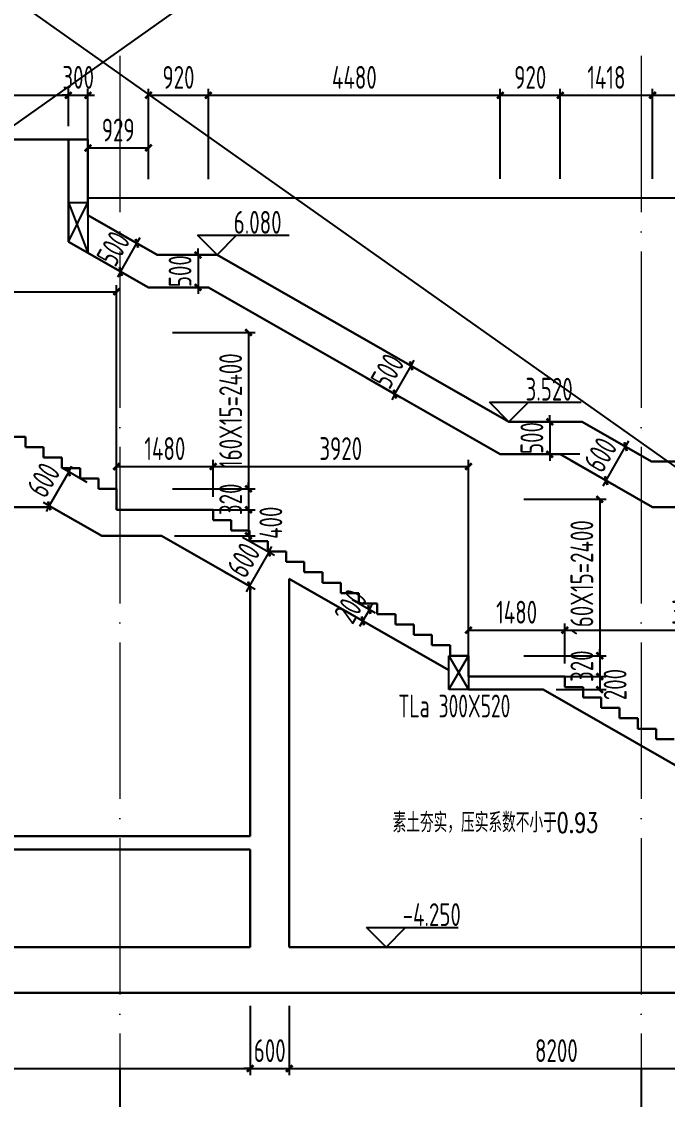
# Model space of a CAD drawing. Header units: millimetres. Extents: x -897614 to 191467, y -439928 to 101803.
# Drawn here: x -821898 to -811983, y -110655 to -94119 of the extents above; entities that cross this region are included whole.
import ezdxf

# ---------------------------------------------------------------- set-up
doc = ezdxf.new("R2010")
doc.units = ezdxf.units.MM
doc.header["$LTSCALE"] = 1000
doc.linetypes.add('ACAD_ISO04W100', pattern=[30, 24, -3, 0, -3])
doc.linetypes.add('DASHED', pattern=[19.05, 12.7, -6.35])
for name, color, linetype in [('AXIS', 3, 'Continuous'), ('DIM_ELEV', 3, 'Continuous'), ('DIM_LEAD', 3, 'Continuous'), ('gps', 233, 'Continuous'), ('HC_ZP', 4, 'Continuous'), ('JG_TEXT', 7, 'Continuous'), ('备注', 1, 'Continuous')]:
    doc.layers.add(name, color=color, linetype=linetype)
for name, color, linetype, lineweight in [('Beam', 4, 'DASHED', 25), ('DOTE', 8, 'ACAD_ISO04W100', 9), ('WALL', 6, 'Continuous', 30)]:
    doc.layers.add(name, color=color, linetype=linetype, lineweight=lineweight)
doc.styles.add('GPS', font='txt1.shx', dxfattribs={"width": 0.8, "bigfont": 'hztxt.shx'})
doc.styles.add('TSSD', font='tssdeng.shx', dxfattribs={"width": 0.7, "bigfont": 'tssdchn.shx'})
doc.dimstyles.new('TSD', dxfattribs={"dimtxt": 350, "dimasz": 100, "dimexe": 100, "dimexo": 200, "dimgap": 100, "dimtad": 1, "dimdec": 0, "dimzin": 0, "dimdsep": 46, "dimtxsty": 'TSSD', "dimblk": 'ARCHTICK', "dimcen": 0.09, "dimclrt": 7, "dimazin": 2, "dimtfac": 1, "dimtdec": 0, "dimtix": 1, "dimtmove": 2, "dimatfit": 3, "dimfxl": 0, "dimtolj": 1, "dimtzin": 0, "dimarcsym": 0})

# ---------------------------------------------------------------- blocks, each defined once
blk = doc.blocks.new('_ArchTick')
at = {"color": 0, "linetype": 'ByBlock', "const_width": 0.4}
blk.add_lwpolyline([(-0.5, -0.5), (0.5, 0.5)], dxfattribs=at)
blk = doc.blocks.new('*D303')
at = {"layer": 'Defpoints', "color": 0, "transparency": 16777216}
for p in [(-832758, -109018, 0), (-818388, -109018), (-818388, -110181)]:
    blk.add_point(p, dxfattribs=at)
at = {"layer": 'DIM_LEAD', "color": 0, "lineweight": -2, "transparency": 16777216}
for p, q in [((-832758, -109218), (-832758, -110281)), ((-818388, -109218), (-818388, -110281)), ((-832758, -110181), (-818388, -110181))]:
    blk.add_line(p, q, dxfattribs=at)
at = {"layer": 'DIM_LEAD', "color": 0, "lineweight": -2, "transparency": 16777216, "xscale": 100, "yscale": 100, "zscale": 100, "rotation": 180}
blk.add_blockref('_ArchTick', (-832758, -110181), dxfattribs=at)
at = {"layer": 'DIM_LEAD', "color": 0, "lineweight": -2, "transparency": 16777216, "xscale": 100, "yscale": 100, "zscale": 100}
blk.add_blockref('_ArchTick', (-818388, -110181), dxfattribs=at)
at = {"layer": 'DIM_LEAD', "color": 7, "transparency": 16777216, "insert": (-825573, -109906), "char_height": 350, "attachment_point": 5, "style": 'TSSD'}
blk.add_mtext('\\A1;14370', dxfattribs=at)
blk = doc.blocks.new('*D304')
at = {"layer": 'Defpoints', "color": 0, "transparency": 16777216}
for p in [(-818388, -109018), (-817788, -109018, 0), (-817788, -110181)]:
    blk.add_point(p, dxfattribs=at)
at = {"layer": 'DIM_LEAD', "color": 0, "lineweight": -2, "transparency": 16777216}
for p, q in [((-818388, -109218), (-818388, -110281)), ((-817788, -109218), (-817788, -110281)), ((-818388, -110181), (-818488, -110181)), ((-818388, -110181), (-817788, -110181)), ((-817788, -110181), (-817688, -110181))]:
    blk.add_line(p, q, dxfattribs=at)
at = {"layer": 'DIM_LEAD', "color": 0, "lineweight": -2, "transparency": 16777216, "xscale": 100, "yscale": 100, "zscale": 100}
blk.add_blockref('_ArchTick', (-818388, -110181), dxfattribs=at)
at = {"layer": 'DIM_LEAD', "color": 0, "lineweight": -2, "transparency": 16777216, "xscale": 100, "yscale": 100, "zscale": 100, "rotation": 180}
blk.add_blockref('_ArchTick', (-817788, -110181), dxfattribs=at)
at = {"layer": 'DIM_LEAD', "color": 7, "transparency": 16777216, "insert": (-818088, -109906), "char_height": 350, "attachment_point": 5, "style": 'TSSD'}
blk.add_mtext('\\A1;600', dxfattribs=at)
blk = doc.blocks.new('*D305')
at = {"layer": 'Defpoints', "color": 0, "transparency": 16777216}
for p in [(-817788, -109018, 0), (-809588, -109018), (-809588, -110181)]:
    blk.add_point(p, dxfattribs=at)
at = {"layer": 'DIM_LEAD', "color": 0, "lineweight": -2, "transparency": 16777216}
for p, q in [((-817788, -109218), (-817788, -110281)), ((-809588, -109218), (-809588, -110281)), ((-817788, -110181), (-809588, -110181))]:
    blk.add_line(p, q, dxfattribs=at)
at = {"layer": 'DIM_LEAD', "color": 0, "lineweight": -2, "transparency": 16777216, "xscale": 100, "yscale": 100, "zscale": 100, "rotation": 180}
blk.add_blockref('_ArchTick', (-817788, -110181), dxfattribs=at)
at = {"layer": 'DIM_LEAD', "color": 0, "lineweight": -2, "transparency": 16777216, "xscale": 100, "yscale": 100, "zscale": 100}
blk.add_blockref('_ArchTick', (-809588, -110181), dxfattribs=at)
at = {"layer": 'DIM_LEAD', "color": 7, "transparency": 16777216, "insert": (-813688, -109906), "char_height": 350, "attachment_point": 5, "style": 'TSSD'}
blk.add_mtext('\\A1;8200', dxfattribs=at)
blk = doc.blocks.new('*D594')
at = {"layer": 'Defpoints', "color": 0, "transparency": 16777216}
for p in [(-821178, -95250), (-824638, -95926, 0), (-821178, -95926, 0)]:
    blk.add_point(p, dxfattribs=at)
at = {"layer": 'DIM_LEAD', "color": 0, "lineweight": -2, "transparency": 16777216}
for p, q in [((-824638, -95726), (-824638, -95150)), ((-821178, -95726), (-821178, -95150)), ((-824638, -95250), (-821178, -95250))]:
    blk.add_line(p, q, dxfattribs=at)
at = {"layer": 'DIM_LEAD', "color": 0, "lineweight": -2, "transparency": 16777216, "xscale": 100, "yscale": 100, "zscale": 100, "rotation": 180}
blk.add_blockref('_ArchTick', (-824638, -95250), dxfattribs=at)
at = {"layer": 'DIM_LEAD', "color": 0, "lineweight": -2, "transparency": 16777216, "xscale": 100, "yscale": 100, "zscale": 100}
blk.add_blockref('_ArchTick', (-821178, -95250), dxfattribs=at)
at = {"layer": 'DIM_LEAD', "color": 7, "transparency": 16777216, "insert": (-822908, -94975), "char_height": 350, "attachment_point": 5, "style": 'TSSD'}
blk.add_mtext('\\A1;3460', dxfattribs=at)
blk = doc.blocks.new('*D596')
at = {"layer": 'Defpoints', "color": 0, "transparency": 16777216}
for p in [(-820878, -95250), (-821178, -95926, 0), (-820878, -97091, 0)]:
    blk.add_point(p, dxfattribs=at)
at = {"layer": 'DIM_LEAD', "color": 0, "lineweight": -2, "transparency": 16777216}
for p, q in [((-821178, -95726), (-821178, -95150)), ((-820878, -96891), (-820878, -95150)), ((-821178, -95250), (-821278, -95250)), ((-821178, -95250), (-820878, -95250)), ((-820878, -95250), (-820778, -95250))]:
    blk.add_line(p, q, dxfattribs=at)
at = {"layer": 'DIM_LEAD', "color": 0, "lineweight": -2, "transparency": 16777216, "xscale": 100, "yscale": 100, "zscale": 100}
blk.add_blockref('_ArchTick', (-821178, -95250), dxfattribs=at)
at = {"layer": 'DIM_LEAD', "color": 0, "lineweight": -2, "transparency": 16777216, "xscale": 100, "yscale": 100, "zscale": 100, "rotation": 180}
blk.add_blockref('_ArchTick', (-820878, -95250), dxfattribs=at)
at = {"layer": 'DIM_LEAD', "color": 7, "transparency": 16777216, "insert": (-821028, -94975), "char_height": 350, "attachment_point": 5, "style": 'TSSD'}
blk.add_mtext('\\A1;300', dxfattribs=at)
blk = doc.blocks.new('*D597')
at = {"layer": 'Defpoints', "color": 0, "transparency": 16777216}
for p in [(-819949, -96058), (-819949, -96735), (-820878, -97091, 0)]:
    blk.add_point(p, dxfattribs=at)
at = {"layer": 'DIM_LEAD', "color": 0, "lineweight": -2, "transparency": 16777216}
for p, q in [((-820878, -96891), (-820878, -95958)), ((-820878, -96058), (-819949, -96058)), ((-819949, -96535), (-819949, -95958))]:
    blk.add_line(p, q, dxfattribs=at)
at = {"layer": 'DIM_LEAD', "color": 0, "lineweight": -2, "transparency": 16777216, "xscale": 100, "yscale": 100, "zscale": 100, "rotation": 180}
blk.add_blockref('_ArchTick', (-820878, -96058), dxfattribs=at)
at = {"layer": 'DIM_LEAD', "color": 0, "lineweight": -2, "transparency": 16777216, "xscale": 100, "yscale": 100, "zscale": 100}
blk.add_blockref('_ArchTick', (-819949, -96058), dxfattribs=at)
at = {"layer": 'DIM_LEAD', "color": 7, "transparency": 16777216, "insert": (-820414, -95783), "char_height": 350, "attachment_point": 5, "style": 'TSSD'}
blk.add_mtext('\\A1;929', dxfattribs=at)
blk = doc.blocks.new('*D598')
at = {"layer": 'Defpoints', "color": 0, "transparency": 16777216}
for p in [(-819029, -95250), (-819949, -96735), (-819029, -96735)]:
    blk.add_point(p, dxfattribs=at)
at = {"layer": 'DIM_LEAD', "color": 0, "lineweight": -2, "transparency": 16777216}
for p, q in [((-819949, -96535), (-819949, -95150)), ((-819029, -96535), (-819029, -95150)), ((-819949, -95250), (-819029, -95250))]:
    blk.add_line(p, q, dxfattribs=at)
at = {"layer": 'DIM_LEAD', "color": 0, "lineweight": -2, "transparency": 16777216, "xscale": 100, "yscale": 100, "zscale": 100, "rotation": 180}
blk.add_blockref('_ArchTick', (-819949, -95250), dxfattribs=at)
at = {"layer": 'DIM_LEAD', "color": 0, "lineweight": -2, "transparency": 16777216, "xscale": 100, "yscale": 100, "zscale": 100}
blk.add_blockref('_ArchTick', (-819029, -95250), dxfattribs=at)
at = {"layer": 'DIM_LEAD', "color": 7, "transparency": 16777216, "insert": (-819489, -94975), "char_height": 350, "attachment_point": 5, "style": 'TSSD'}
blk.add_mtext('\\A1;920', dxfattribs=at)
blk = doc.blocks.new('*D599')
at = {"layer": 'Defpoints', "color": 0, "transparency": 16777216}
for p in [(-814549, -95250), (-819029, -96735), (-814549, -96733)]:
    blk.add_point(p, dxfattribs=at)
at = {"layer": 'DIM_LEAD', "color": 0, "lineweight": -2, "transparency": 16777216}
for p, q in [((-819029, -96535), (-819029, -95150)), ((-814549, -96533), (-814549, -95150)), ((-819029, -95250), (-814549, -95250))]:
    blk.add_line(p, q, dxfattribs=at)
at = {"layer": 'DIM_LEAD', "color": 0, "lineweight": -2, "transparency": 16777216, "xscale": 100, "yscale": 100, "zscale": 100, "rotation": 180}
blk.add_blockref('_ArchTick', (-819029, -95250), dxfattribs=at)
at = {"layer": 'DIM_LEAD', "color": 0, "lineweight": -2, "transparency": 16777216, "xscale": 100, "yscale": 100, "zscale": 100}
blk.add_blockref('_ArchTick', (-814549, -95250), dxfattribs=at)
at = {"layer": 'DIM_LEAD', "color": 7, "transparency": 16777216, "insert": (-816789, -94975), "char_height": 350, "attachment_point": 5, "style": 'TSSD'}
blk.add_mtext('\\A1;4480', dxfattribs=at)
blk = doc.blocks.new('*D600')
at = {"layer": 'Defpoints', "color": 0, "transparency": 16777216}
for p in [(-813629, -95250), (-814549, -96733), (-813629, -96733)]:
    blk.add_point(p, dxfattribs=at)
at = {"layer": 'DIM_LEAD', "color": 0, "lineweight": -2, "transparency": 16777216}
for p, q in [((-814549, -96533), (-814549, -95150)), ((-813629, -96533), (-813629, -95150)), ((-814549, -95250), (-813629, -95250))]:
    blk.add_line(p, q, dxfattribs=at)
at = {"layer": 'DIM_LEAD', "color": 0, "lineweight": -2, "transparency": 16777216, "xscale": 100, "yscale": 100, "zscale": 100, "rotation": 180}
blk.add_blockref('_ArchTick', (-814549, -95250), dxfattribs=at)
at = {"layer": 'DIM_LEAD', "color": 0, "lineweight": -2, "transparency": 16777216, "xscale": 100, "yscale": 100, "zscale": 100}
blk.add_blockref('_ArchTick', (-813629, -95250), dxfattribs=at)
at = {"layer": 'DIM_LEAD', "color": 7, "transparency": 16777216, "insert": (-814089, -94975), "char_height": 350, "attachment_point": 5, "style": 'TSSD'}
blk.add_mtext('\\A1;920', dxfattribs=at)
blk = doc.blocks.new('*D601')
at = {"layer": 'Defpoints', "color": 0, "transparency": 16777216}
for p in [(-812212, -95250), (-813629, -96733), (-812212, -96732)]:
    blk.add_point(p, dxfattribs=at)
at = {"layer": 'DIM_LEAD', "color": 0, "lineweight": -2, "transparency": 16777216}
for p, q in [((-813629, -96533), (-813629, -95150)), ((-812212, -96532), (-812212, -95150)), ((-813629, -95250), (-812212, -95250))]:
    blk.add_line(p, q, dxfattribs=at)
at = {"layer": 'DIM_LEAD', "color": 0, "lineweight": -2, "transparency": 16777216, "xscale": 100, "yscale": 100, "zscale": 100, "rotation": 180}
blk.add_blockref('_ArchTick', (-813629, -95250), dxfattribs=at)
at = {"layer": 'DIM_LEAD', "color": 0, "lineweight": -2, "transparency": 16777216, "xscale": 100, "yscale": 100, "zscale": 100}
blk.add_blockref('_ArchTick', (-812212, -95250), dxfattribs=at)
at = {"layer": 'DIM_LEAD', "color": 7, "transparency": 16777216, "insert": (-812920, -94975), "char_height": 350, "attachment_point": 5, "style": 'TSSD'}
blk.add_mtext('\\A1;1418', dxfattribs=at)
blk = doc.blocks.new('*D602')
at = {"layer": 'Defpoints', "color": 0, "transparency": 16777216}
for p in [(-804388, -95250), (-812212, -96732), (-804388, -96729, 0)]:
    blk.add_point(p, dxfattribs=at)
at = {"layer": 'DIM_LEAD', "color": 0, "lineweight": -2, "transparency": 16777216}
for p, q in [((-812212, -96532), (-812212, -95150)), ((-804388, -96529), (-804388, -95150)), ((-812212, -95250), (-804388, -95250))]:
    blk.add_line(p, q, dxfattribs=at)
at = {"layer": 'DIM_LEAD', "color": 0, "lineweight": -2, "transparency": 16777216, "xscale": 100, "yscale": 100, "zscale": 100, "rotation": 180}
blk.add_blockref('_ArchTick', (-812212, -95250), dxfattribs=at)
at = {"layer": 'DIM_LEAD', "color": 0, "lineweight": -2, "transparency": 16777216, "xscale": 100, "yscale": 100, "zscale": 100}
blk.add_blockref('_ArchTick', (-804388, -95250), dxfattribs=at)
at = {"layer": 'DIM_LEAD', "color": 7, "transparency": 16777216, "insert": (-808300, -94975), "char_height": 350, "attachment_point": 5, "style": 'TSSD'}
blk.add_mtext('\\A1;7824', dxfattribs=at)
blk = doc.blocks.new('*D612')
at = {"layer": 'Defpoints', "color": 0, "transparency": 16777216}
for p in [(-820438, -98263), (-824358, -99048, 0), (-820438, -101608, 0)]:
    blk.add_point(p, dxfattribs=at)
at = {"layer": 'DIM_LEAD', "color": 0, "lineweight": -2, "transparency": 16777216}
for p, q in [((-824358, -98848), (-824358, -98163)), ((-820438, -101408), (-820438, -98163)), ((-824358, -98263), (-820438, -98263))]:
    blk.add_line(p, q, dxfattribs=at)
at = {"layer": 'DIM_LEAD', "color": 0, "lineweight": -2, "transparency": 16777216, "xscale": 100, "yscale": 100, "zscale": 100, "rotation": 180}
blk.add_blockref('_ArchTick', (-824358, -98263), dxfattribs=at)
at = {"layer": 'DIM_LEAD', "color": 0, "lineweight": -2, "transparency": 16777216, "xscale": 100, "yscale": 100, "zscale": 100}
blk.add_blockref('_ArchTick', (-820438, -98263), dxfattribs=at)
at = {"layer": 'DIM_LEAD', "color": 7, "transparency": 16777216, "insert": (-822398, -97988), "char_height": 350, "attachment_point": 5, "style": 'TSSD'}
blk.add_mtext('\\A1;3920', dxfattribs=at)
blk = doc.blocks.new('*D613')
at = {"layer": 'Defpoints', "color": 0, "transparency": 16777216}
for p in [(-818958, -100945), (-820438, -101608, 0), (-818958, -101608, 0)]:
    blk.add_point(p, dxfattribs=at)
at = {"layer": 'DIM_LEAD', "color": 0, "lineweight": -2, "transparency": 16777216}
for p, q in [((-820438, -101408), (-820438, -100845)), ((-818958, -101408), (-818958, -100845)), ((-820438, -100945), (-818958, -100945))]:
    blk.add_line(p, q, dxfattribs=at)
at = {"layer": 'DIM_LEAD', "color": 0, "lineweight": -2, "transparency": 16777216, "xscale": 100, "yscale": 100, "zscale": 100, "rotation": 180}
blk.add_blockref('_ArchTick', (-820438, -100945), dxfattribs=at)
at = {"layer": 'DIM_LEAD', "color": 0, "lineweight": -2, "transparency": 16777216, "xscale": 100, "yscale": 100, "zscale": 100}
blk.add_blockref('_ArchTick', (-818958, -100945), dxfattribs=at)
at = {"layer": 'DIM_LEAD', "color": 7, "transparency": 16777216, "insert": (-819698, -100670), "char_height": 350, "attachment_point": 5, "style": 'TSSD'}
blk.add_mtext('\\A1;1480', dxfattribs=at)
blk = doc.blocks.new('*D614')
at = {"layer": 'Defpoints', "color": 0, "transparency": 16777216}
for p in [(-815038, -100945), (-818958, -101608, 0), (-815038, -104168)]:
    blk.add_point(p, dxfattribs=at)
at = {"layer": 'DIM_LEAD', "color": 0, "lineweight": -2, "transparency": 16777216}
for p, q in [((-818958, -101408), (-818958, -100845)), ((-815038, -103968), (-815038, -100845)), ((-818958, -100945), (-815038, -100945))]:
    blk.add_line(p, q, dxfattribs=at)
at = {"layer": 'DIM_LEAD', "color": 0, "lineweight": -2, "transparency": 16777216, "xscale": 100, "yscale": 100, "zscale": 100, "rotation": 180}
blk.add_blockref('_ArchTick', (-818958, -100945), dxfattribs=at)
at = {"layer": 'DIM_LEAD', "color": 0, "lineweight": -2, "transparency": 16777216, "xscale": 100, "yscale": 100, "zscale": 100}
blk.add_blockref('_ArchTick', (-815038, -100945), dxfattribs=at)
at = {"layer": 'DIM_LEAD', "color": 7, "transparency": 16777216, "insert": (-816998, -100670), "char_height": 350, "attachment_point": 5, "style": 'TSSD'}
blk.add_mtext('\\A1;3920', dxfattribs=at)
blk = doc.blocks.new('*D615')
at = {"layer": 'Defpoints', "color": 0, "transparency": 16777216}
for p in [(-813558, -103455), (-815038, -104168), (-813558, -104168, 0)]:
    blk.add_point(p, dxfattribs=at)
at = {"layer": 'DIM_LEAD', "color": 0, "lineweight": -2, "transparency": 16777216}
for p, q in [((-815038, -103968), (-815038, -103355)), ((-815038, -103455), (-813558, -103455)), ((-813558, -103968), (-813558, -103355))]:
    blk.add_line(p, q, dxfattribs=at)
at = {"layer": 'DIM_LEAD', "color": 0, "lineweight": -2, "transparency": 16777216, "xscale": 100, "yscale": 100, "zscale": 100, "rotation": 180}
blk.add_blockref('_ArchTick', (-815038, -103455), dxfattribs=at)
at = {"layer": 'DIM_LEAD', "color": 0, "lineweight": -2, "transparency": 16777216, "xscale": 100, "yscale": 100, "zscale": 100}
blk.add_blockref('_ArchTick', (-813558, -103455), dxfattribs=at)
at = {"layer": 'DIM_LEAD', "color": 7, "transparency": 16777216, "insert": (-814298, -103180), "char_height": 350, "attachment_point": 5, "style": 'TSSD'}
blk.add_mtext('\\A1;1480', dxfattribs=at)
blk = doc.blocks.new('*D616')
at = {"layer": 'Defpoints', "color": 0, "transparency": 16777216}
for p in [(-809638, -103455), (-813558, -104168, 0), (-809638, -106408, 0)]:
    blk.add_point(p, dxfattribs=at)
at = {"layer": 'DIM_LEAD', "color": 0, "lineweight": -2, "transparency": 16777216}
for p, q in [((-813558, -103968), (-813558, -103355)), ((-813558, -103455), (-809638, -103455)), ((-809638, -106208), (-809638, -103355))]:
    blk.add_line(p, q, dxfattribs=at)
at = {"layer": 'DIM_LEAD', "color": 0, "lineweight": -2, "transparency": 16777216, "xscale": 100, "yscale": 100, "zscale": 100, "rotation": 180}
blk.add_blockref('_ArchTick', (-813558, -103455), dxfattribs=at)
at = {"layer": 'DIM_LEAD', "color": 0, "lineweight": -2, "transparency": 16777216, "xscale": 100, "yscale": 100, "zscale": 100}
blk.add_blockref('_ArchTick', (-809638, -103455), dxfattribs=at)
at = {"layer": 'DIM_LEAD', "color": 7, "transparency": 16777216, "insert": (-811598, -103180), "char_height": 350, "attachment_point": 5, "style": 'TSSD'}
blk.add_mtext('\\A1;3920', dxfattribs=at)
blk = doc.blocks.new('*D617')
at = {"layer": 'Defpoints', "color": 0, "transparency": 16777216}
for p in [(-820630, -97233), (-820127, -97520), (-820878, -97667)]:
    blk.add_point(p, dxfattribs=at)
at = {"layer": 'DIM_LEAD', "color": 0, "lineweight": -2, "transparency": 16777216}
for p, q in [((-820457, -97332), (-820040, -97570)), ((-820375, -97954), (-820127, -97520)), ((-820127, -97520), (-820078, -97434)), ((-820705, -97766), (-820288, -98004)), ((-820375, -97954), (-820425, -98041))]:
    blk.add_line(p, q, dxfattribs=at)
at = {"layer": 'DIM_LEAD', "color": 0, "lineweight": -2, "transparency": 16777216, "xscale": 100, "yscale": 100, "zscale": 100}
for p, rotation in [((-820127, -97520), 240.2551187030589), ((-820375, -97954), 60.25511870305892)]:
    blk.add_blockref('_ArchTick', p, dxfattribs=dict(at, rotation=rotation))
at = {"layer": 'DIM_LEAD', "color": 7, "transparency": 16777216, "insert": (-820490, -97601), "char_height": 350, "attachment_point": 5, "rotation": 60.2551, "style": 'TSSD'}
blk.add_mtext('\\A1;500', dxfattribs=at)
blk = doc.blocks.new('*D618')
at = {"layer": 'Defpoints', "color": 0, "transparency": 16777216}
for p in [(-816541, -99044), (-816789, -99478), (-815918, -99400)]:
    blk.add_point(p, dxfattribs=at)
at = {"layer": 'DIM_LEAD', "color": 0, "lineweight": -2, "transparency": 16777216}
for p, q in [((-816367, -99143), (-815831, -99449)), ((-815918, -99400), (-815869, -99313)), ((-816166, -99834), (-815918, -99400)), ((-816615, -99577), (-816079, -99884)), ((-816166, -99834), (-816216, -99921))]:
    blk.add_line(p, q, dxfattribs=at)
at = {"layer": 'DIM_LEAD', "color": 0, "lineweight": -2, "transparency": 16777216, "xscale": 100, "yscale": 100, "zscale": 100}
for p, rotation in [((-815918, -99400), 240.2551187030589), ((-816166, -99834), 60.25511870305892)]:
    blk.add_blockref('_ArchTick', p, dxfattribs=dict(at, rotation=rotation))
at = {"layer": 'DIM_LEAD', "color": 7, "transparency": 16777216, "insert": (-816281, -99480), "char_height": 350, "attachment_point": 5, "rotation": 60.2551, "style": 'TSSD'}
blk.add_mtext('\\A1;500', dxfattribs=at)
blk = doc.blocks.new('*D619')
at = {"layer": 'Defpoints', "color": 0, "transparency": 16777216}
for p in [(-813295, -100258), (-812626, -100640), (-813629, -100758)]:
    blk.add_point(p, dxfattribs=at)
at = {"layer": 'DIM_LEAD', "color": 0, "lineweight": -2, "transparency": 16777216}
for p, q in [((-813121, -100357), (-812539, -100690)), ((-812923, -101161), (-812626, -100640)), ((-812626, -100640), (-812576, -100553)), ((-813455, -100857), (-812837, -101211)), ((-812923, -101161), (-812973, -101248))]:
    blk.add_line(p, q, dxfattribs=at)
at = {"layer": 'DIM_LEAD', "color": 0, "lineweight": -2, "transparency": 16777216, "xscale": 100, "yscale": 100, "zscale": 100}
for p, rotation in [((-812626, -100640), 240.2551187030589), ((-812923, -101161), 60.25511870305892)]:
    blk.add_blockref('_ArchTick', p, dxfattribs=dict(at, rotation=rotation))
at = {"layer": 'DIM_LEAD', "color": 7, "transparency": 16777216, "insert": (-813013, -100764), "char_height": 350, "attachment_point": 5, "rotation": 60.2551, "style": 'TSSD'}
blk.add_mtext('\\A1;600', dxfattribs=at)
blk = doc.blocks.new('*D620')
at = {"layer": 'Defpoints', "color": 0, "transparency": 16777216}
for p in [(-819816, -97698, 0), (-819949, -98198, 0), (-819189, -98198)]:
    blk.add_point(p, dxfattribs=at)
at = {"layer": 'DIM_LEAD', "color": 0, "lineweight": -2, "transparency": 16777216}
for p, q in [((-819616, -97698), (-819089, -97698)), ((-819189, -97698), (-819189, -97598)), ((-819189, -97698), (-819189, -98198)), ((-819749, -98198), (-819089, -98198)), ((-819189, -98198), (-819189, -98298))]:
    blk.add_line(p, q, dxfattribs=at)
at = {"layer": 'DIM_LEAD', "color": 0, "lineweight": -2, "transparency": 16777216, "xscale": 100, "yscale": 100, "zscale": 100}
for p, rotation in [((-819189, -97698), 270), ((-819189, -98198), 90)]:
    blk.add_blockref('_ArchTick', p, dxfattribs=dict(at, rotation=rotation))
at = {"layer": 'DIM_LEAD', "color": 7, "transparency": 16777216, "insert": (-819464, -97948), "char_height": 350, "attachment_point": 5, "rotation": 90, "style": 'TSSD'}
blk.add_mtext('\\A1;500', dxfattribs=at)
blk = doc.blocks.new('*D621')
at = {"layer": 'Defpoints', "color": 0, "transparency": 16777216}
for p in [(-814416, -100258, 0), (-813789, -100758), (-813128, -100758, 0)]:
    blk.add_point(p, dxfattribs=at)
at = {"layer": 'DIM_LEAD', "color": 0, "lineweight": -2, "transparency": 16777216}
for p, q in [((-813789, -100258), (-813789, -100158)), ((-814216, -100258), (-813689, -100258)), ((-813789, -100258), (-813789, -100758)), ((-813328, -100758), (-813889, -100758)), ((-813789, -100758), (-813789, -100858))]:
    blk.add_line(p, q, dxfattribs=at)
at = {"layer": 'DIM_LEAD', "color": 0, "lineweight": -2, "transparency": 16777216, "xscale": 100, "yscale": 100, "zscale": 100}
for p, rotation in [((-813789, -100258), 270), ((-813789, -100758), 90)]:
    blk.add_blockref('_ArchTick', p, dxfattribs=dict(at, rotation=rotation))
at = {"layer": 'DIM_LEAD', "color": 7, "transparency": 16777216, "insert": (-814064, -100508), "char_height": 350, "attachment_point": 5, "rotation": 90, "style": 'TSSD'}
blk.add_mtext('\\A1;500', dxfattribs=at)
blk = doc.blocks.new('*D883')
at = {"layer": 'Defpoints', "color": 0, "transparency": 16777216}
for p in [(-819779, -98888), (-819779, -101288, 0), (-818413, -101288)]:
    blk.add_point(p, dxfattribs=at)
at = {"layer": 'DIM_LEAD', "color": 0, "lineweight": -2, "transparency": 16777216}
for p, q in [((-819579, -98888), (-818313, -98888)), ((-818413, -98888), (-818413, -101288)), ((-819579, -101288), (-818313, -101288))]:
    blk.add_line(p, q, dxfattribs=at)
at = {"layer": 'DIM_LEAD', "color": 0, "lineweight": -2, "transparency": 16777216, "xscale": 100, "yscale": 100, "zscale": 100}
for p, rotation in [((-818413, -98888), 90), ((-818413, -101288), 270)]:
    blk.add_blockref('_ArchTick', p, dxfattribs=dict(at, rotation=rotation))
at = {"layer": 'DIM_LEAD', "color": 7, "transparency": 16777216, "insert": (-818688, -100088), "char_height": 350, "attachment_point": 5, "rotation": 90, "style": 'TSSD'}
blk.add_mtext('\\A1;160X15=2400', dxfattribs=at)
blk = doc.blocks.new('*D884')
at = {"layer": 'Defpoints', "color": 0, "transparency": 16777216}
for p in [(-819779, -101288, 0), (-819779, -101608), (-818413, -101608)]:
    blk.add_point(p, dxfattribs=at)
at = {"layer": 'DIM_LEAD', "color": 0, "lineweight": -2, "transparency": 16777216}
for p, q in [((-818413, -101288), (-818413, -101188)), ((-819579, -101288), (-818313, -101288)), ((-818413, -101288), (-818413, -101608)), ((-819579, -101608), (-818313, -101608)), ((-818413, -101608), (-818413, -101708))]:
    blk.add_line(p, q, dxfattribs=at)
at = {"layer": 'DIM_LEAD', "color": 0, "lineweight": -2, "transparency": 16777216, "xscale": 100, "yscale": 100, "zscale": 100}
for p, rotation in [((-818413, -101288), 270), ((-818413, -101608), 90)]:
    blk.add_blockref('_ArchTick', p, dxfattribs=dict(at, rotation=rotation))
at = {"layer": 'DIM_LEAD', "color": 7, "transparency": 16777216, "insert": (-818688, -101448), "char_height": 350, "attachment_point": 5, "rotation": 90, "style": 'TSSD'}
blk.add_mtext('\\A1;320', dxfattribs=at)
blk = doc.blocks.new('*D885')
at = {"layer": 'Defpoints', "color": 0, "transparency": 16777216}
for p in [(-814388, -101448), (-814388, -103848, 0), (-813022, -103848)]:
    blk.add_point(p, dxfattribs=at)
at = {"layer": 'DIM_LEAD', "color": 0, "lineweight": -2, "transparency": 16777216}
for p, q in [((-814188, -101448), (-812922, -101448)), ((-813022, -101448), (-813022, -103848)), ((-814188, -103848), (-812922, -103848))]:
    blk.add_line(p, q, dxfattribs=at)
at = {"layer": 'DIM_LEAD', "color": 0, "lineweight": -2, "transparency": 16777216, "xscale": 100, "yscale": 100, "zscale": 100}
for p, rotation in [((-813022, -101448), 90), ((-813022, -103848), 270)]:
    blk.add_blockref('_ArchTick', p, dxfattribs=dict(at, rotation=rotation))
at = {"layer": 'DIM_LEAD', "color": 7, "transparency": 16777216, "insert": (-813297, -102648), "char_height": 350, "attachment_point": 5, "rotation": 90, "style": 'TSSD'}
blk.add_mtext('\\A1;160X15=2400', dxfattribs=at)
blk = doc.blocks.new('*D886')
at = {"layer": 'Defpoints', "color": 0, "transparency": 16777216}
for p in [(-814388, -103848, 0), (-814388, -104168), (-813022, -104168)]:
    blk.add_point(p, dxfattribs=at)
at = {"layer": 'DIM_LEAD', "color": 0, "lineweight": -2, "transparency": 16777216}
for p, q in [((-813022, -103848), (-813022, -103748)), ((-814188, -103848), (-812922, -103848)), ((-813022, -103848), (-813022, -104168)), ((-814188, -104168), (-812922, -104168)), ((-813022, -104168), (-813022, -104268))]:
    blk.add_line(p, q, dxfattribs=at)
at = {"layer": 'DIM_LEAD', "color": 0, "lineweight": -2, "transparency": 16777216, "xscale": 100, "yscale": 100, "zscale": 100}
for p, rotation in [((-813022, -103848), 270), ((-813022, -104168), 90)]:
    blk.add_blockref('_ArchTick', p, dxfattribs=dict(at, rotation=rotation))
at = {"layer": 'DIM_LEAD', "color": 7, "transparency": 16777216, "insert": (-813297, -104008), "char_height": 350, "attachment_point": 5, "rotation": 90, "style": 'TSSD'}
blk.add_mtext('\\A1;320', dxfattribs=at)
blk = doc.blocks.new('*D1120')
at = {"layer": 'Defpoints', "color": 0, "transparency": 16777216}
for p in [(-816998, -102888), (-817098, -103062), (-816658, -103313)]:
    blk.add_point(p, dxfattribs=at)
at = {"layer": 'DIM_LEAD', "color": 0, "lineweight": -2, "transparency": 16777216}
for p, q in [((-816825, -102987), (-816472, -103189)), ((-816924, -103161), (-816572, -103362)), ((-816559, -103139), (-816658, -103313)), ((-816559, -103139), (-816510, -103052)), ((-816658, -103313), (-816708, -103400))]:
    blk.add_line(p, q, dxfattribs=at)
at = {"layer": 'DIM_LEAD', "color": 0, "lineweight": -2, "transparency": 16777216, "xscale": 100, "yscale": 100, "zscale": 100}
for p, rotation in [((-816559, -103139), 240.2551187030578), ((-816658, -103313), 60.2551187030578)]:
    blk.add_blockref('_ArchTick', p, dxfattribs=dict(at, rotation=rotation))
at = {"layer": 'DIM_LEAD', "color": 7, "transparency": 16777216, "insert": (-816848, -103089), "char_height": 350, "attachment_point": 5, "rotation": 60.2551, "style": 'TSSD'}
blk.add_mtext('\\A1;200', dxfattribs=at)
blk = doc.blocks.new('*D1122')
at = {"layer": 'Defpoints', "color": 0, "transparency": 16777216}
for p in [(-814388, -104168), (-813891, -104368, 0), (-813022, -104368)]:
    blk.add_point(p, dxfattribs=at)
at = {"layer": 'DIM_LEAD', "color": 0, "lineweight": -2, "transparency": 16777216}
for p, q in [((-814188, -104168), (-812922, -104168)), ((-813022, -104168), (-813022, -104368)), ((-813691, -104368), (-812922, -104368))]:
    blk.add_line(p, q, dxfattribs=at)
at = {"layer": 'DIM_LEAD', "color": 0, "lineweight": -2, "transparency": 16777216, "xscale": 100, "yscale": 100, "zscale": 100}
for p, rotation in [((-813022, -104168), 90), ((-813022, -104368), 270)]:
    blk.add_blockref('_ArchTick', p, dxfattribs=dict(at, rotation=rotation))
at = {"layer": 'DIM_LEAD', "color": 7, "transparency": 16777216, "insert": (-812786, -104290), "char_height": 350, "attachment_point": 5, "rotation": 90, "style": 'TSSD'}
blk.add_mtext('\\A1;200', dxfattribs=at)
blk = doc.blocks.new('*D1125')
at = {"layer": 'Defpoints', "color": 0, "transparency": 16777216}
for p in [(-819779, -101608), (-819748, -102008, 0), (-818413, -102008)]:
    blk.add_point(p, dxfattribs=at)
at = {"layer": 'DIM_LEAD', "color": 0, "lineweight": -2, "transparency": 16777216}
for p, q in [((-819579, -101608), (-818313, -101608)), ((-818413, -101608), (-818413, -102008)), ((-819548, -102008), (-818313, -102008))]:
    blk.add_line(p, q, dxfattribs=at)
at = {"layer": 'DIM_LEAD', "color": 0, "lineweight": -2, "transparency": 16777216, "xscale": 100, "yscale": 100, "zscale": 100}
for p, rotation in [((-818413, -101608), 90), ((-818413, -102008), 270)]:
    blk.add_blockref('_ArchTick', p, dxfattribs=dict(at, rotation=rotation))
at = {"layer": 'DIM_LEAD', "color": 7, "transparency": 16777216, "insert": (-818071, -101808), "char_height": 350, "attachment_point": 5, "rotation": 90, "style": 'TSSD'}
blk.add_mtext('\\A1;400', dxfattribs=at)
blk = doc.blocks.new('*D1128')
at = {"layer": 'Defpoints', "color": 0, "transparency": 16777216}
for p in [(-820718, -101288), (-821472, -101548), (-821053, -101788)]:
    blk.add_point(p, dxfattribs=at)
at = {"layer": 'DIM_LEAD', "color": 0, "lineweight": -2, "transparency": 16777216}
for p, q in [((-821174, -101027), (-821472, -101548)), ((-820892, -101189), (-821261, -100978)), ((-821174, -101027), (-821125, -100941)), ((-821226, -101689), (-821559, -101499)), ((-821472, -101548), (-821522, -101635))]:
    blk.add_line(p, q, dxfattribs=at)
at = {"layer": 'DIM_LEAD', "color": 0, "lineweight": -2, "transparency": 16777216, "xscale": 100, "yscale": 100, "zscale": 100}
for p, rotation in [((-821174, -101027), 240.2551187030578), ((-821472, -101548), 60.2551187030578)]:
    blk.add_blockref('_ArchTick', p, dxfattribs=dict(at, rotation=rotation))
at = {"layer": 'DIM_LEAD', "color": 7, "transparency": 16777216, "insert": (-821562, -101152), "char_height": 350, "attachment_point": 5, "rotation": 60.2551, "style": 'TSSD'}
blk.add_mtext('\\A1;600', dxfattribs=at)
blk = doc.blocks.new('*D1129')
at = {"layer": 'Defpoints', "color": 0, "transparency": 16777216}
for p in [(-818678, -101928), (-818976, -102449), (-818401, -102778)]:
    blk.add_point(p, dxfattribs=at)
at = {"layer": 'DIM_LEAD', "color": 0, "lineweight": -2, "transparency": 16777216}
for p, q in [((-818505, -102027), (-818016, -102306)), ((-818103, -102257), (-818054, -102170)), ((-818103, -102257), (-818401, -102778)), ((-818802, -102548), (-818314, -102827)), ((-818401, -102778), (-818451, -102865))]:
    blk.add_line(p, q, dxfattribs=at)
at = {"layer": 'DIM_LEAD', "color": 0, "lineweight": -2, "transparency": 16777216, "xscale": 100, "yscale": 100, "zscale": 100}
for p, rotation in [((-818103, -102257), 240.2551187030578), ((-818401, -102778), 60.2551187030578)]:
    blk.add_blockref('_ArchTick', p, dxfattribs=dict(at, rotation=rotation))
at = {"layer": 'DIM_LEAD', "color": 7, "transparency": 16777216, "insert": (-818491, -102381), "char_height": 350, "attachment_point": 5, "rotation": 60.2551, "style": 'TSSD'}
blk.add_mtext('\\A1;600', dxfattribs=at)

msp = doc.modelspace()

# ---------------------------------------------------------------- linework, layer by layer
at = {"layer": 'AXIS'}
for p, q in [((-820388.43575, -110178.37096, 0), (-820388.43575, -111998.22092, 0)), ((-812388.43575, -110178.37096, 0), (-812388.43575, -111998.22092, 0))]:
    msp.add_line(p, q, dxfattribs=at)
at = {"layer": 'Beam'}
for p, q in [((-821178.36299, -96895.60106, 0), (-820878.36299, -97666.64354, 0)), ((-821178.36299, -97495.60106, 0), (-820878.36299, -96895.60106, 0)), ((-815338.36299, -103848.0803), (-815038.36299, -104368.0803)), ((-815338.36299, -104368.0803), (-815038.36299, -103848.0803))]:
    msp.add_line(p, q, dxfattribs=at)
at = {"layer": 'Beam', "elevation": 0}
msp.add_lwpolyline([(-821178.36299, -96895.60106), (-820878.36299, -96895.60106), (-820878.36299, -97666.64354), (-821178.36299, -97495.60106)], close=True, dxfattribs=at)
at = {"layer": 'Beam'}
msp.add_lwpolyline([(-815338.36299, -103848.0803), (-815038.36299, -103848.0803), (-815038.36299, -104368.0803), (-815338.36299, -104368.0803)], close=True, dxfattribs=at)
at = {"layer": 'DIM_ELEV'}
for p, q in [((-818896.24211, -97698.0803, 0), (-819196.24211, -97398.0803, 0)), ((-819196.24211, -97398.0803, 0), (-817787.4497, -97398.0803, 0)), ((-818896.24211, -97698.0803, 0), (-818596.24211, -97398.0803, 0)), ((-814416.24211, -100258.0803, 0), (-814716.24211, -99958.0803, 0)), ((-814716.24211, -99958.0803, 0), (-813307.4497, -99958.0803, 0)), ((-814416.24211, -100258.0803, 0), (-814116.24211, -99958.0803, 0)), ((-816302.92792, -108318.0803, 0), (-816602.92792, -108018.0803, 0)), ((-816602.92792, -108018.0803, 0), (-815194.1355, -108018.0803, 0)), ((-816302.92792, -108318.0803, 0), (-816002.92792, -108018.0803, 0))]:
    msp.add_line(p, q, dxfattribs=at)
at = {"layer": 'DOTE', "ltscale": 0.1}
for p, q in [((-820388.43575, -94643.86249, 0), (-820388.43575, -110386.09766, 0)), ((-812388.43575, -94643.86249, 0), (-812388.43575, -110386.09766, 0))]:
    msp.add_line(p, q, dxfattribs=at)
at = {"layer": 'HC_ZP', "color": 7}
msp.add_line((-820878.36299, -96825.5803, 0), (-801187.86298, -96818.5803, 0), dxfattribs=at)
at = {"layer": 'WALL'}
for p, q in [((-821178.36299, -95926.0803, 0), (-830618.36299, -95926.0803)), ((-821178.36299, -95926.0803, 0), (-820878.36299, -95926.0803, 0)), ((-821178.36299, -97495.60106, 0), (-821178.36299, -95926.0803, 0)), ((-821838.36299, -100488.0803, 0), (-822118.36299, -100488.0803, 0)), ((-821838.36299, -100648.0803, 0), (-821838.36299, -100488.0803, 0)), ((-821558.36299, -100648.0803, 0), (-821838.36299, -100648.0803, 0)), ((-821558.36299, -100808.0803, 0), (-821558.36299, -100648.0803, 0)), ((-821278.36299, -100808.0803, 0), (-821558.36299, -100808.0803, 0)), ((-821278.36299, -100968.0803, 0), (-821278.36299, -100808.0803, 0)), ((-820998.36299, -100968.0803, 0), (-821278.36299, -100968.0803, 0)), ((-820998.36299, -101128.0803, 0), (-820998.36299, -100968.0803, 0)), ((-820718.36299, -101128.0803, 0), (-820998.36299, -101128.0803, 0)), ((-820718.36299, -101288.0803, 0), (-820718.36299, -101128.0803, 0)), ((-820438.36299, -101288.0803, 0), (-820718.36299, -101288.0803, 0)), ((-820438.36299, -101608.0803, 0), (-820438.36299, -101288.0803, 0)), ((-821437.70165, -101568.0803, 0), (-832758.31456, -101568.0803, 0)), ((-821437.70165, -101568.0803, 0), (-820667.70166, -102008.0803, 0)), ((-818958.36299, -101608.0803, 0), (-820438.36299, -101608.0803, 0)), ((-818958.36299, -101768.0803, 0), (-818958.36299, -101608.0803, 0)), ((-801487.86298, -101568.0803, 0), (-812211.52433, -101568.0803, 0)), ((-818678.36299, -101768.0803, 0), (-818958.36299, -101768.0803, 0)), ((-818678.36299, -101928.0803, 0), (-818678.36299, -101768.0803, 0)), ((-820667.70166, -102008.0803, 0), (-819747.70166, -102008.0803, 0)), ((-819747.70166, -102008.0803, 0), (-818387.8496, -102785.13862, 0)), ((-818398.36299, -101928.0803, 0), (-818678.36299, -101928.0803, 0)), ((-818398.36299, -102088.0803, 0), (-818398.36299, -101928.0803, 0)), ((-818118.36299, -102088.0803, 0), (-818398.36299, -102088.0803, 0)), ((-818118.36299, -102248.0803, 0), (-818118.36299, -102088.0803, 0)), ((-817838.36299, -102248.0803, 0), (-818118.36299, -102248.0803, 0)), ((-817838.36299, -102408.0803, 0), (-817838.36299, -102248.0803, 0)), ((-817558.36299, -102408.0803, 0), (-817838.36299, -102408.0803, 0)), ((-817558.36299, -102568.0803, 0), (-817558.36299, -102408.0803, 0)), ((-817787.8496, -108318.0803, 0), (-817787.8496, -102667.29532, 0)), ((-815338.36299, -104067.00195, 0), (-817787.8496, -102667.29532, 0)), ((-817278.36299, -102568.0803, 0), (-817558.36299, -102568.0803, 0)), ((-817278.36299, -102728.0803, 0), (-817278.36299, -102568.0803, 0)), ((-818387.8496, -106618.0803), (-818387.8496, -102785.13862)), ((-816998.36299, -102728.0803, 0), (-817278.36299, -102728.0803, 0)), ((-816998.36299, -102888.0803, 0), (-816998.36299, -102728.0803, 0)), ((-816718.36299, -102888.0803, 0), (-816998.36299, -102888.0803, 0)), ((-816718.36299, -103048.0803, 0), (-816718.36299, -102888.0803, 0)), ((-816438.36299, -103048.0803, 0), (-816718.36299, -103048.0803, 0)), ((-816438.36299, -103208.0803, 0), (-816438.36299, -103048.0803, 0)), ((-816158.36299, -103208.0803, 0), (-816438.36299, -103208.0803, 0)), ((-816158.36299, -103368.0803, 0), (-816158.36299, -103208.0803, 0)), ((-815878.36299, -103368.0803, 0), (-816158.36299, -103368.0803, 0)), ((-815878.36299, -103528.0803, 0), (-815878.36299, -103368.0803, 0)), ((-815598.36299, -103528.0803, 0), (-815878.36299, -103528.0803, 0)), ((-815598.36299, -103688.0803, 0), (-815598.36299, -103528.0803, 0)), ((-815318.36299, -103688.0803, 0), (-815598.36299, -103688.0803, 0)), ((-815318.36299, -103848.0803, 0), (-815318.36299, -103688.0803, 0)), ((-815038.36299, -103848.0803, 0), (-815318.36299, -103848.0803, 0)), ((-815038.36299, -104168.0803, 0), (-815038.36299, -103848.0803, 0)), ((-813558.36299, -104168.0803, 0), (-815038.36299, -104168.0803, 0)), ((-813558.36299, -104328.0803, 0), (-813558.36299, -104168.0803, 0)), ((-813278.36299, -104328.0803, 0), (-813558.36299, -104328.0803, 0)), ((-813278.36299, -104488.0803, 0), (-813278.36299, -104328.0803, 0)), ((-813891.47588, -104368.0803, 0), (-815038.36299, -104368.0803, 0)), ((-813891.47588, -104368.0803, 0), (-809587.84767, -106827.29642, 0)), ((-812998.36299, -104488.0803, 0), (-813278.36299, -104488.0803, 0)), ((-812998.36299, -104648.0803, 0), (-812998.36299, -104488.0803, 0)), ((-812718.36299, -104648.0803, 0), (-812998.36299, -104648.0803, 0)), ((-812718.36299, -104808.0803, 0), (-812718.36299, -104648.0803, 0)), ((-812438.36299, -104808.0803, 0), (-812718.36299, -104808.0803, 0)), ((-812438.36299, -104968.0803, 0), (-812438.36299, -104808.0803, 0)), ((-812158.36299, -104968.0803, 0), (-812438.36299, -104968.0803, 0)), ((-812158.36299, -105128.0803, 0), (-812158.36299, -104968.0803, 0)), ((-811878.36299, -105128.0803, 0), (-812158.36299, -105128.0803, 0)), ((-818387.8496, -106618.0803, 0), (-832758.31456, -106618.0803, 0)), ((-818387.8496, -106818.0803, 0), (-832758.31456, -106818.0803, 0)), ((-818387.8496, -108318.0803), (-818387.8496, -106818.0803)), ((-818387.8496, -108318.0803, 0), (-832758.31456, -108318.0803, 0)), ((-809587.84767, -108318.0803), (-817787.8496, -108318.0803, 0)), ((-808987.84767, -109018.0803), (-833358.3151, -109018.0803, 0))]:
    msp.add_line(p, q, dxfattribs=at)
at = {"layer": 'WALL', "elevation": 0}
for points in [[(-801487.86298, -100868.0803), (-812227.18567, -100868.0803), (-813294.68567, -100258.0803), (-814416.24211, -100258.0803), (-818896.24211, -97698.0803), (-819816.24211, -97698.0803), (-820878.36299, -97091.15408), (-820878.36299, -95926.0803)], [(-812211.52433, -101568.0803), (-813629.02433, -100758.0803), (-814549.02433, -100758.0803), (-819029.02433, -98198.0803), (-819949.02433, -98198.0803), (-821178.36299, -97495.60106)]]:
    msp.add_lwpolyline(points, dxfattribs=at)
at = {"layer": '备注', "color": 1}
for p, q in [((-857772.83613, -68489.82125), (-783522.83613, -120989.82125)), ((-783522.83613, -68489.82125), (-857772.83613, -120989.82125))]:
    msp.add_line(p, q, dxfattribs=at)

# ---------------------------------------------------------------- texts
at = {"layer": 'DIM_ELEV', "style": 'TSSD', "width": 0.7}
for s, p in [('6.080', (-818640.71673, -97373.98525, 0)), ('3.520', (-814160.71673, -99933.98525, 0)), ('-4.250', (-816047.40253, -107993.98525, 0))]:
    msp.add_text(s, height=350, dxfattribs=at).set_placement(p)
at = {"layer": 'gps', "color": 7, "style": 'GPS', "width": 0.7}
msp.add_text('素土夯实，压实系数不小于0.93', height=300, dxfattribs=at).set_placement((-816201.36567, -106557.51557, 0))
at = {"layer": 'JG_TEXT', "style": 'TSSD', "width": 0.65}
msp.add_text('TLa 300X520', height=350, dxfattribs=at).set_placement((-816113.84462, -104794.18477, 0))

# ---------------------------------------------------------------- dimensions: what is measured, and where the dimension line sits
at = {"layer": 'DIM_LEAD'}
for base, p1, p2, picture, middle in [((-821178.36299, -95249.8117), (-824638.36299, -95926.0803, 0), (-821178.36299, -95926.0803, 0), '*D594', (-822908.36299, -94974.8117)), ((-820878.36299, -95249.8117), (-821178.36299, -95926.0803, 0), (-820878.36299, -97091.15408, 0), '*D596', (-821028.36299, -94974.8117)), ((-819029.02433, -95249.8117), (-819949.02433, -96734.74992), (-819029.02433, -96734.74992), '*D598', (-819489.02433, -94974.8117)), ((-814549.02433, -95249.8117), (-819029.02433, -96734.74992), (-814549.02433, -96732.83021), '*D599', (-816789.02433, -94974.8117)), ((-813629.02433, -95249.8117), (-814549.02433, -96732.83021), (-813629.02433, -96732.83021), '*D600', (-814089.02433, -94974.8117)), ((-812211.52433, -95249.811696), (-813629.024332, -96732.830211), (-812211.52433, -96731.999227), '*D601', (-812920.274331, -94974.811696)), ((-804387.93575, -95249.8117), (-812211.52433, -96731.99923), (-804387.93575, -96729.21793, 0), '*D602', (-808299.73004, -94974.8117)), ((-819949.02433, -96058.48131), (-820878.36299, -97091.15408, 0), (-819949.02433, -96734.74992), '*D597', (-820413.69366, -95783.48131)), ((-820438.36299, -98262.65286), (-824358.36299, -99048.0803, 0), (-820438.36299, -101608.0803, 0), '*D612', (-822398.36299, -97987.65286)), ((-818958.36299, -100944.69252), (-820438.36299, -101608.0803, 0), (-818958.36299, -101608.0803, 0), '*D613', (-819698.36299, -100669.69252)), ((-815038.36299, -100944.69252), (-818958.36299, -101608.0803, 0), (-815038.36299, -104168.0803), '*D614', (-816998.36299, -100669.69252)), ((-813558.36299, -103455.29765), (-815038.36299, -104168.0803), (-813558.36299, -104168.0803, 0), '*D615', (-814298.36299, -103180.29765)), ((-809638.36299, -103455.29765), (-813558.36299, -104168.0803, 0), (-809638.36299, -106408.0803, 0), '*D616', (-811598.36299, -103180.29765)), ((-818387.8496, -110180.84048), (-832758.31456, -109018.0803, 0), (-818387.8496, -109018.0803), '*D303', (-825573.08208, -109905.84048)), ((-817787.8496, -110180.84048), (-818387.8496, -109018.0803), (-817787.8496, -109018.0803, 0), '*D304', (-818087.8496, -109905.84048)), ((-809587.84767, -110180.84048), (-817787.8496, -109018.0803, 0), (-809587.84767, -109018.0803), '*D305', (-813687.84863, -109905.84048))]:
    dim = msp.add_linear_dim(base=base, p1=p1, p2=p2, dimstyle='TSD', dxfattribs=at)
    dim.commit()
    dim.dimension.update_dxf_attribs({"geometry": picture, "text_midpoint": middle})
for base, p1, p2, angle, picture, middle in [((-820127.2409, -97520.36671, 0), (-820878.36299, -97666.64354, 0), (-820630.45984, -97232.81303, 0), 60.255118703, '*D617', (-820489.95934, -97600.84376, 0)), ((-819188.91659, -98198.0803), (-819816.24211, -97698.0803, 0), (-819949.02433, -98198.0803, 0), 90, '*D620', (-819463.91659, -97948.0803)), ((-815918.13258, -99399.85718, 0), (-816789.02433, -99478.0803, 0), (-816540.95486, -99043.95873, 0), 60.255118703, '*D618', (-816280.93418, -99480.47976, 0)), ((-813788.6497, -100758.0803), (-814416.24211, -100258.0803, 0), (-813128.43281, -100758.0803, 0), 90, '*D621', (-814063.6497, -100508.0803)), ((-812625.80897, -100640.29555, 0), (-813629.02433, -100758.0803, 0), (-813294.68567, -100258.0803, 0), 60.255118703, '*D619', (-813013.41752, -100764.33029, 0)), ((-821472.08662, -101548.43175, 0), (-820718.36299, -101288.0803, 0), (-821052.70166, -101788.0803, 0), 60.255118703, '*D1128', (-821562.0118, -101151.5206, 0))]:
    dim = msp.add_linear_dim(base=base, p1=p1, p2=p2, angle=angle, dimstyle='TSD', dxfattribs=at)
    dim.commit()
    dim.dimension.update_dxf_attribs({"geometry": picture, "text_midpoint": middle})
for base, p1, p2, picture, middle in [((-818412.74502, -101288.0803), (-819779.00338, -98888.0803), (-819779.00338, -101288.0803, 0), '*D883', (-818687.74502, -100088.0803)), ((-813021.74532, -103848.0803), (-814388.00368, -101448.0803), (-814388.00368, -103848.0803, 0), '*D885', (-813296.74532, -102648.0803))]:
    dim = msp.add_linear_dim(base=base, p1=p1, p2=p2, angle=90, text='160X15=<>', dimstyle='TSD', override={"dimfxl": 250}, dxfattribs=at)
    dim.commit()
    dim.dimension.update_dxf_attribs({"geometry": picture, "text_midpoint": middle})
for base, p1, p2, angle, picture, middle in [((-818412.74502, -101608.0803), (-819779.00338, -101288.0803, 0), (-819779.00338, -101608.0803), 90, '*D884', (-818687.74502, -101448.0803)), ((-818400.89537, -102777.68389, 0), (-818678.36299, -101928.0803, 0), (-818976.04636, -102449.02619, 0), 60.255118703, '*D1129', (-818490.82055, -102380.77274, 0)), ((-816658.40344, -103312.69313, 0), (-816998.36299, -102888.0803, 0), (-817097.59078, -103061.72893, 0), 60.255118703, '*D1120', (-816847.55641, -103089.4306, 0)), ((-813021.74532, -104168.0803), (-814388.00368, -103848.0803, 0), (-814388.00368, -104168.0803), 90, '*D886', (-813296.74532, -104008.0803))]:
    dim = msp.add_linear_dim(base=base, p1=p1, p2=p2, angle=angle, dimstyle='TSD', override={"dimfxl": 250}, dxfattribs=at)
    dim.commit()
    dim.dimension.update_dxf_attribs({"geometry": picture, "text_midpoint": middle})
for base, p1, p2, picture, middle in [((-818412.74502, -102008.0803), (-819779.00338, -101608.0803), (-819747.70166, -102008.0803, 0), '*D1125', (-818071.16645, -101808.0803)), ((-813021.74532, -104368.0803), (-814388.00368, -104168.0803), (-813891.47588, -104368.0803, 0), '*D1122', (-812786.0377, -104290.03712))]:
    dim = msp.add_linear_dim(base=base, p1=p1, p2=p2, angle=90, dimstyle='TSD', override={"dimfxl": 250}, dxfattribs=at)
    dim.commit()
    dim.dimension.update_dxf_attribs({"geometry": picture, "text_midpoint": middle, "dimtype": 160})

doc.saveas('drawing.dxf')
